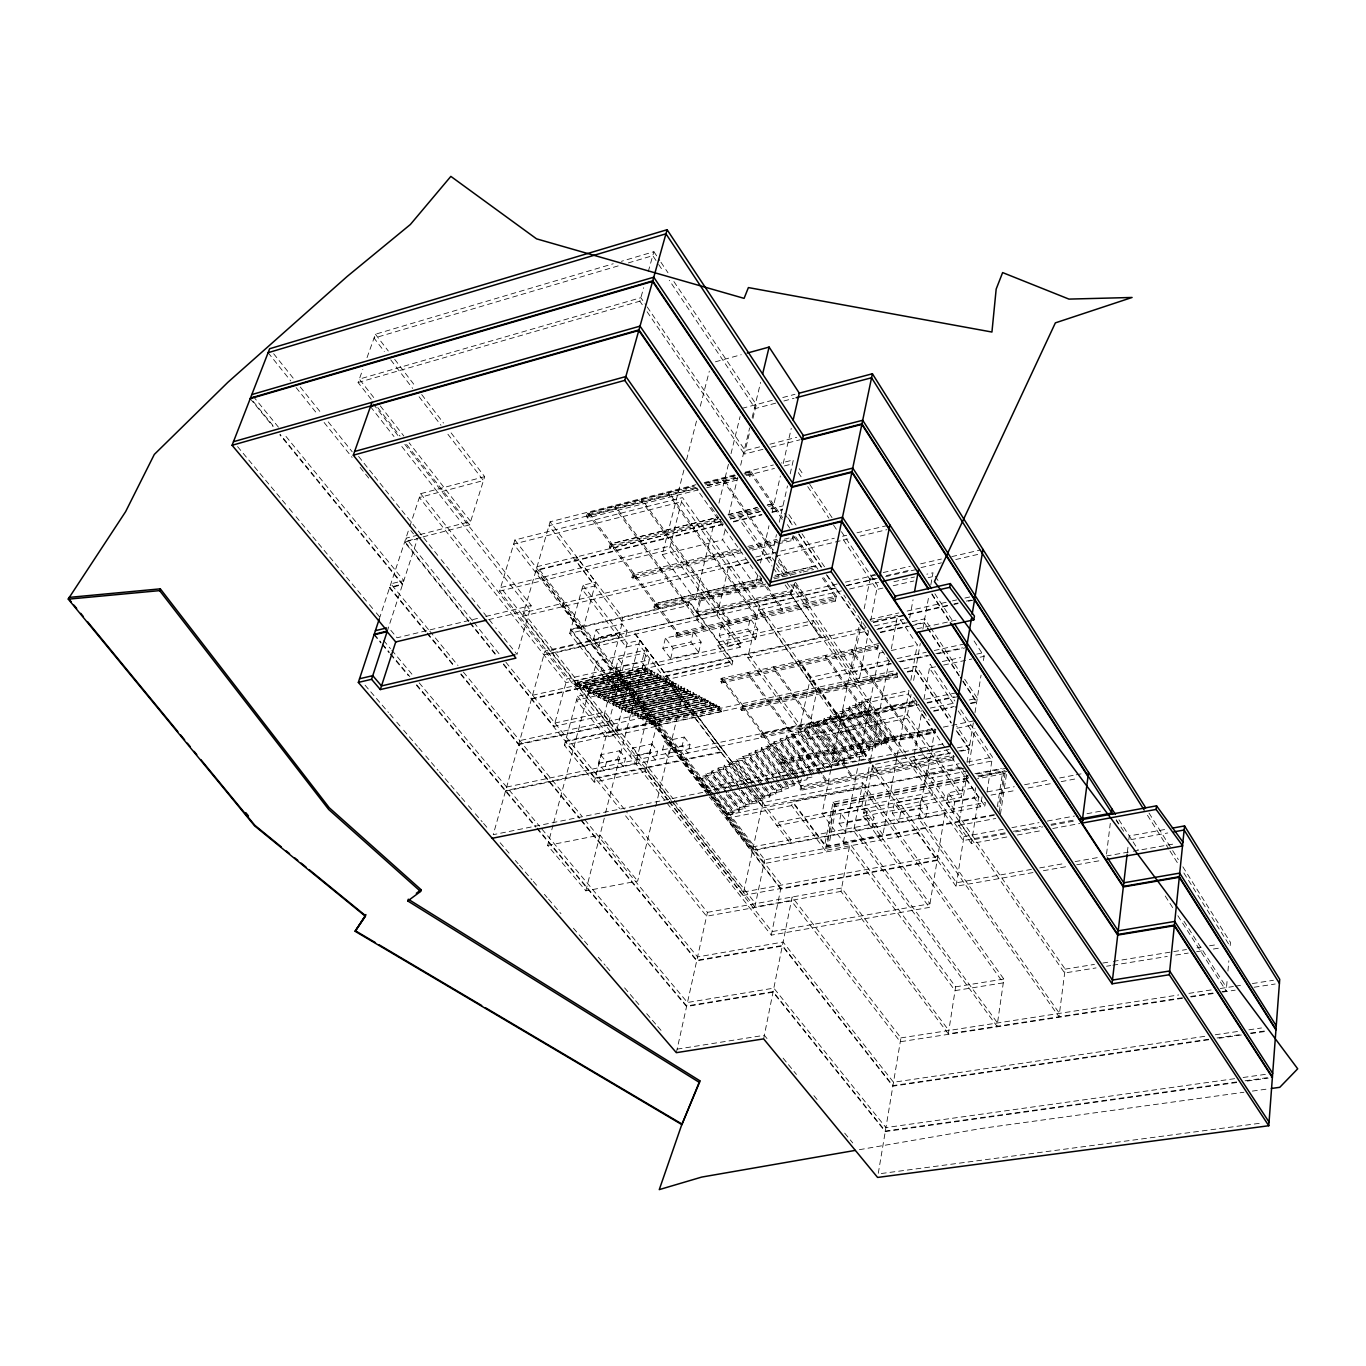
<?xml version="1.0" encoding="UTF-8"?>
<svg xmlns="http://www.w3.org/2000/svg" width="1366" height="1366" viewBox="0 0 1366 1366"><rect width="100%" height="100%" fill="white"/><g stroke="black" fill="none" stroke-linecap="round" stroke-linejoin="round"><path stroke-width="0.75" stroke-dasharray="5 3.75" d="M1222.024 991.631L1226.207 990.982L1227.231 979.302M1227.949 971.072L1228.854 960.759M1127.377 852.23L1128.077 846.117M1128.794 839.988L1129.272 835.941L1166.12 829.264M1106.545 853.989L1110.285 823.339M926.882 770.065L1065.156 969.143L1059.026 1016.748L918.533 818.541L926.882 770.065L959.171 763.679M862.697 782.769L1003.839 979.046L997.026 1026.31L853.63 830.904L862.697 782.769L762.791 802.559L752.546 789.036M997.368 806.623L1002.678 771.773L1003.908 773.617L998.939 806.418M999.195 812.258L1005.41 771.227L978.329 776.52M1000.458 814.102L1006.64 773.088L977.493 778.774M1182.307 997.743L948.328 1033.806L955.637 986.833L849.994 843.761L764.755 859.812L712.728 792.382M709.603 794.483L752.615 850.113L984.852 805.923L985.381 802.474L753.332 846.766L711.686 792.809M987.003 792.109L992.433 757.088L959.547 707.981M1006.844 836.982L971.363 843.539L979.234 793.458M982.034 796.754L980.464 806.777L974.129 797.522L975.717 787.482L948.294 792.792L946.638 802.798L953.041 812.002L954.68 801.996L948.294 792.792M1033.02 872.567L956.012 886.278L963.935 836.59L906.768 754.647M949.046 749.524L872.669 764.858L863.073 816.253L961.271 797.351L965.267 772.678M966.974 762.177L973.326 722.853M975 712.625L981.044 675.231M983.418 660.546L984.749 652.385M971.363 843.539L958.727 825.405L966.821 775.273M969.297 763.253L974.897 728.522M953.758 759.889L953.468 755.296L800.647 785.792L800.869 790.282L953.758 759.889L954.322 756.559L801.535 787.004L796.702 780.481M667.137 803.276L771.278 935.129L929.358 907.4L945.46 810.106M763.628 1038.877L792.143 897.001L900.928 1037.904L878.184 1173.923L1262.713 1122.886M921.111 798.051L927.548 807.204L925.858 817.175L919.386 808.023L921.111 798.051L894.184 803.259L892.391 813.214L898.913 822.298L900.672 812.36L894.184 803.259M968.067 770.902L926.438 779.081L930.895 753.161M931.253 751.129L934.976 728.215L781.284 759.65L780.601 762.945L781.506 764.175L935.266 732.825L935.847 729.495L782.206 760.879M956.012 886.278L918.072 833.038L918.686 829.521M926.438 779.081L913.239 760.145L913.871 756.593L927.053 775.529M914.23 754.544L922.118 709.791M923.962 699.358L930.161 664.132L954.834 700.963M762.518 734.31L917.047 701.936L916.449 705.283L916.159 700.638L761.596 733.047L760.879 736.342L761.801 737.606L762.877 732.654M929.802 751.71L906.802 718.362L911.105 694.509M913.632 680.405L920.274 643.506M922.87 629.111L928.675 596.788M930.844 584.768L932.995 572.764L926.831 574.181M909.688 734.84L909.978 733.166M830.767 769.724L822.127 813.453L843.437 842.224L882.931 834.763L908.988 690.547L862.066 700.485L861.331 704.258L887.849 742.08L881.89 743.292L855.338 705.522L861.331 704.258M910.832 680.319L917.252 644.837L897.564 615.468L871.559 621.308M894.508 737.077L893.876 740.526L934.498 732.244M883.751 740.133L884.058 738.477M897.274 677.229L896.984 672.55L741.533 705.983L740.799 709.278L741.738 710.559L897.274 677.229L897.889 673.865M890.734 707.451L891.042 705.778M909.688 618.03L913.051 599.708M867.478 808.433L874.018 817.483L872.208 827.386L865.634 818.336L867.478 808.433L841.012 813.555L839.1 823.442L845.725 832.423L847.603 822.537L841.012 813.555M887.849 742.08L888.549 738.306L862.066 700.485M875.299 747.902L848.662 710.2L842.685 711.464L869.357 749.114L875.299 747.902L876.016 744.129L849.413 706.427L855.406 705.163L881.958 742.916L876.016 744.129M881.582 744.999L854.996 707.229L849.003 708.493L875.623 746.212L881.582 744.999L882.265 741.226L855.731 703.456L861.741 702.192L888.224 739.996L882.265 741.226M869.049 750.822L842.344 713.172L836.368 714.435L863.107 752.034L869.049 750.822L869.749 747.048L843.095 709.398L849.071 708.134L875.691 745.836L869.749 747.048M882.931 834.763L861.878 805.718L870.125 761.818M870.518 759.735L888.942 661.468M891.298 648.918L897.564 615.468M862.783 753.725L836.026 716.143L830.05 717.406L856.858 754.937L862.783 753.725L863.5 749.951L836.777 712.352L842.754 711.105L869.425 748.756L863.5 749.951M563.663 603.106L562.69 606.624L705.488 791.187L865.276 758.933L865.942 755.381L682.539 497.6L514.897 539.98L499.58 591.154L665.805 801.603M948.328 1033.806L840.995 891.4L849.994 843.761M858.036 745.392L858.36 743.736M878.714 643.625L721.128 678.424L720.36 681.719L721.333 683.017L877.757 648.645L877.467 643.949M864.644 712.915L864.968 711.242M856.533 756.644L829.708 719.114L823.749 720.36L850.625 757.84L856.533 756.644L857.267 752.871L830.477 715.323L836.436 714.059M871.423 679.551L871.747 677.895M868.076 699.204L867.427 702.67L908.356 694.013L945.409 748.226M877.757 648.645L878.389 645.298L722.085 679.722M843.437 842.224L858.48 763.253M858.873 761.169L879.465 653.119L859.555 624.006L831.177 767.641M850.301 759.547L823.408 722.068L817.449 723.314L844.393 760.742L850.301 759.547L851.018 755.774L824.176 718.277L830.118 717.03L856.943 754.561L851.018 755.774M968.374 775.666L833.072 802.149L824.654 845.212L827.267 844.717L828.599 846.493L836.402 806.264L835.104 804.489L827.267 844.717M918.072 833.038L825.303 850.472L834.37 803.925L833.072 802.149M897.291 673.66L858.753 681.941L868.588 631.365L843.812 595.047M870.637 620.898L877.518 585.536L841.422 531.664M844.068 762.45L844.803 758.659L817.875 721.231L817.107 725.022L844.068 762.45L838.161 763.628L811.165 726.268L817.107 725.022M854.996 707.229L855.731 703.456M861.707 621.274L851.735 671.867L890.734 663.415M864.183 608.707L870.74 575.428L874.906 574.471M838.57 761.562L837.836 765.336L810.806 727.976L811.592 724.185L838.57 761.562L844.461 760.367L817.534 722.938M848.662 710.2L849.413 706.427M838.792 718.328L839.117 716.672M845.195 685.186L845.52 683.529M832.543 750.6L832.867 748.944M831.604 768.238L804.523 730.93L805.308 727.139L832.355 764.448L831.945 766.531L804.881 729.222L810.806 727.976M842.344 713.172L843.095 709.398M829.708 719.114L830.477 715.323M836.026 716.143L836.777 712.352M823.408 722.068L824.176 718.277M807.204 777.715L806.794 779.781L800.954 780.959M823.681 577.63L836.334 596.088L676.46 632.851L675.624 636.18L676.631 637.529L835.275 601.16L834.319 599.776L835.019 596.379M906.802 718.362L806.947 739.04L817.568 687.388M835.275 601.16L836.334 596.088M819.173 690.786L819.515 689.113M801.381 778.876L800.596 782.667L794.773 783.828L792.28 780.464M813.146 723.707L813.487 722.051M807.272 755.757L807.596 754.117M771.278 935.129L781.506 885.066L711.669 794.67M800.869 790.282L801.876 785.365L798.256 780.464M790.794 594.073L820.761 637.905L790.794 594.073L632.919 631.399L664.337 672.875L866.317 627.711M784.852 781.676L788.592 786.696L794.414 785.535L795.2 781.762L801.022 780.584M825.303 850.472L791.682 805.564L792.553 801.364L960.469 768.255M771.244 785.74L776.264 792.434L782.069 791.29L782.855 787.499L780.362 784.152M825.388 771.124L798.256 733.884L799.042 730.093L826.14 767.351L832.014 766.155L804.967 728.846M778.671 784.545L782.428 789.565L788.233 788.421L789.019 784.63L786.526 781.267M781.506 764.175L782.547 759.24M763.816 786.953L770.117 795.302L775.905 794.158L776.708 790.368L772.934 785.348M902.516 752.905L812.463 624.023L813.197 620.54L718.379 642.054L717.56 645.486L731.937 665.071L666.215 679.687L790.094 842.993L790.794 839.612L749.968 785.723M840.995 891.4L754.852 906.956L764.755 859.812M819.19 774.01L791.973 736.82L792.775 733.03L798.683 731.8L825.815 769.058M804.301 776.417L779.457 742.694L780.259 738.904L786.15 737.674L810.926 771.449M756.405 788.148L763.97 798.171L769.741 797.01L770.561 793.219L765.523 786.543M793.39 696.318L793.748 694.662M811.745 775.222L785.723 739.757L786.509 735.967L792.417 734.737L818.371 770.253M787.721 729.017L788.08 727.378M798.103 779.303L773.207 745.631L774.01 741.84L779.901 740.611L804.728 774.334M937.213 859.897L742.933 895.43L762.791 802.559M757.823 801.022L763.594 799.878L764.414 796.088L758.113 787.738M773.6 577.391L815.263 567.573L815.639 565.883L776.042 575.206M789.428 778.825L766.958 748.568L767.777 744.777L773.651 743.548L798.529 777.22M741.55 790.572L751.693 803.874L757.447 802.73L758.267 798.939L750.685 788.95M767.829 701.817L768.187 700.16M727.993 794.653L739.433 809.577L745.187 808.45L746.007 804.642L737.128 793.014M765.711 584.102L699.546 599.64L700.434 600.835L697.377 613.402L792.741 591.239L795.114 580.362M781.984 780.02L760.725 751.488L761.545 747.697L767.402 746.485L791.102 778.415M734.14 791.785L745.563 806.725L751.317 805.581L752.137 801.791L743.275 790.146M720.565 795.866L733.32 812.428L739.057 811.284L739.894 807.494L729.717 794.227M774.539 781.232L754.493 754.425L755.313 750.617L761.169 749.405L783.674 779.627M699.546 599.64L695.67 615.639L791.136 593.476L793.065 584.563M760.93 785.313L742.045 760.264L742.882 756.457L748.722 755.261L770.065 783.708M752.256 550.105L793.407 540.185L792.417 538.733L793.168 535.335M713.154 797.078L727.207 815.263L732.944 814.136L733.781 810.345L722.324 795.439M793.407 540.185L794.158 536.787L779.781 540.253M788.472 572.286L788.097 573.976L778.637 560.384M768.375 784.118L748.261 757.345L749.097 753.554L754.954 752.342L777.493 782.496M753.503 786.526L735.83 763.184L736.684 759.376L742.506 758.181L762.638 784.904M780.806 888.515L726.524 818.371L727.668 813.18L713.633 794.995M676.341 1052.674L707.451 912.351L628.667 814.58M741.738 710.559L742.848 705.607M747.339 789.411L729.632 766.087L730.486 762.296L736.308 761.101L764.038 797.795L758.267 798.939M565.473 741.038L695.516 713.018L724.219 751.812L595.098 778.654L565.285 741.738L895.652 670.569M806.947 739.04L747.8 657.695L759.53 605.821L838.092 587.653M739.911 790.624L723.434 769.007L724.287 765.199L730.093 764.004M775.12 561.938L771.483 556.696L776.469 534.618M779.252 522.29L787.482 485.886M790.197 473.882L793.356 459.898L781.352 462.954M755.5 639.595L757.84 629.214L750.241 618.627L721.692 625.184L719.267 635.514L726.951 646.033L755.5 639.595L747.885 629.009L750.241 618.627M766.821 543.395L767.214 541.704M731.22 790.18L717.235 771.91L718.106 768.102L723.912 766.924L740.372 788.541M761.169 580.311L761.545 578.638L759.172 575.257M717.628 794.278L704.873 777.715L705.761 773.907L711.532 772.729L726.797 792.621M721.197 711.806L718.772 708.561L652.299 722.887L654.775 726.08L721.197 711.806L721.675 709.688L719.25 706.461L652.828 720.787L651.872 724.612L721.675 709.688M731.937 665.071L732.893 660.956L689.284 601.433L570.834 629.248L615.759 687.081L732.893 660.956M705.488 791.187L706.273 787.704L865.942 755.381M721.248 788.08L711.054 774.812L711.925 771.005L717.713 769.826L730.4 786.423M741.021 643.557L574.488 681.139L573.498 684.742L740.184 647.228L741.021 643.557L670.194 545.99L500.673 587.534L668.111 799.844M683.905 470.092L662.22 554.63L695.294 599.913L755.261 585.826L758.096 573.396M760.469 563.031L768.99 525.739M772.302 511.243L780.362 476.034M783.196 463.603L791.255 428.378M711.874 795.422L699.102 778.893L699.58 776.81L705.351 775.632L719.387 793.834M721.333 683.017L722.477 678.065L797.044 778.842M716.416 704.941L718.857 708.186L648.97 723.143L646.494 719.95L716.416 704.941L715.528 708.8L713.086 705.556M719.25 706.461L718.362 710.303L715.938 707.059L649.396 721.419L651.872 724.612M709.825 705.795L710.73 701.919L644.103 716.365L643.13 720.206L709.825 705.795L707.383 702.517L640.637 716.996L643.13 720.206M713.581 703.439L716.023 706.683L646.067 721.675L643.574 718.482L713.581 703.439L712.676 707.298L710.235 704.036M726.951 646.033L729.359 635.702L721.692 625.184M705.01 698.88L707.468 702.141L637.273 717.252L634.763 714.025L705.01 698.88L704.105 702.756L701.629 699.477M707.878 700.399L710.32 703.661L640.21 718.738L637.7 715.511L707.878 700.399L706.973 704.275L704.514 700.997M734.481 586.595L734.874 584.921M717.03 615.366L729.359 563.407M745.187 473.217L751.112 471.697L749.9 476.802L748.875 475.3L749.678 471.902L743.514 473.456M699.255 695.806L701.714 699.102L631.365 714.281L628.838 711.037L699.255 695.806L698.333 699.699L695.857 696.404M684.246 737.059L690.018 744.572L687.969 753.264L682.18 745.768L684.246 737.059L664.73 741.192L662.612 749.883L668.435 757.345L670.518 748.67L664.73 741.192M745.153 512.216L745.546 510.525M701.219 701.219L702.141 697.343L635.292 711.908L634.319 715.767L631.809 712.54L698.743 697.941L701.219 701.219L519.746 740.611M692.528 696.626L693.45 692.733L622.879 708.032L625.423 711.276L692.528 696.626L690.035 693.313M696.353 694.269L695.431 698.163L692.955 694.867L625.867 709.535L628.394 712.779L698.829 697.565L696.353 694.269L629.385 708.92L628.394 712.779M755.261 585.826L722.699 539.86L725.192 529.496M728.693 514.982L737.674 477.673M740.662 465.225L749.644 427.917M752.154 417.552L760.623 382.309M686.688 693.535L687.627 689.625L616.886 705.01L619.447 708.271L686.688 693.535L684.178 690.206M762.945 449.312L744.385 454.093L750.036 430.58M752.922 418.559L756.286 404.575L673.899 281.567M698.658 652.419L701.134 642.122L693.433 631.673L665.43 638.093L662.851 648.372L670.655 658.754L698.658 652.419L690.923 641.986L693.433 631.673M690.547 691.179L689.608 695.072L687.115 691.759L619.891 706.512L622.435 709.774L693.04 694.491L690.547 691.179L623.425 705.915L622.435 709.774M712.898 556.423L713.291 554.733M680.814 690.411L681.754 686.5L610.858 701.953L613.419 705.232L680.814 690.411L678.287 687.081M553.076 824.962L547.612 845.434L585.843 890.837L637.666 881.053L682.283 696.284L632.509 707.178L596.805 661.178L647.023 649.721L605.667 812.411M684.69 688.071L683.751 691.981L681.241 688.652L613.88 703.49L616.442 706.751L687.2 691.384L684.69 688.071L617.449 702.875L616.442 706.751M708.032 592.827L708.425 591.154M695.294 599.913L715.921 515.46M718.943 503.098L728.505 463.962M731.015 453.666L740.082 416.579M675.863 683.359L674.906 687.286L672.362 683.939L604.797 698.897L607.375 702.192L678.39 686.705L675.863 683.359L608.399 698.299L610.961 701.578M717.901 518.96L718.311 517.27L711.276 507.315M677.86 688.857L678.817 684.929L611.422 699.836L610.414 703.712L677.86 688.857L675.333 685.51L607.836 700.434L610.414 703.712M668.947 684.127L669.921 680.2L602.321 695.226L601.279 699.119L668.947 684.127L666.403 680.78L598.701 695.823L601.279 699.119M689.284 601.433L688.259 605.565L621.803 621.137L575.667 560.316L576.64 556.884L622.708 617.705L621.803 621.137M671.935 685.715L672.892 681.788L601.757 697.36L604.335 700.656L671.935 685.715L669.391 682.351M651.787 743.941L657.592 751.402L655.475 760.059L649.653 752.598L651.787 743.941L632.475 748.039L630.307 756.679L649.653 752.598M664.337 672.875L633.107 630.682M709.62 795.234L656.346 726.353L605.855 737.196L576.486 700.16L662.971 680.968L663.944 677.024M670.655 658.754L673.182 648.474L665.43 638.093M654.775 726.08L655.714 722.255M666.215 679.687L667.069 676.272L748.705 784.05M676.631 637.529L677.86 632.526L588.951 512.95L694.116 486.194M666.932 678.612L665.959 682.556L663.398 679.192L595.627 694.269L598.223 697.582L669.477 681.976L666.932 678.612L599.264 693.672L598.223 697.582M645.213 771.534L657.319 722.392L606.863 733.269L594.21 782.103L645.213 771.534L667.667 799.998M648.304 712.659L635.651 763.406L505.659 790.59M656.944 677.775L657.917 673.831L586.373 689.591L588.985 692.921L656.944 677.775L654.365 674.377M636.163 764.089L638.315 755.449L632.475 748.039M686.295 562.843L686.705 561.17M648.97 723.143L649.926 719.319M659.949 679.363L660.939 675.419L593.117 690.564L592.076 694.474L659.949 679.363L657.388 675.982L589.463 691.162L592.076 694.474M681.805 599.008L682.232 597.335M651.872 670.604L650.882 674.565L648.287 671.15L580.157 686.449L582.787 689.796L654.451 674.001L651.872 670.604L583.845 685.869L582.787 689.796M640.21 718.738L641.166 714.896L643.659 718.106M690.889 525.654L691.316 523.963M653.904 676.17L654.895 672.209L586.953 687.44L585.894 691.367L653.904 676.17L651.326 672.772L583.265 688.02L585.894 691.367M644.769 671.321L645.776 667.359L577.613 682.71L576.554 686.654L644.769 671.321L642.174 667.906L642.72 665.737L645.333 669.152M618.371 658.975L623.528 665.686L621.188 674.702L616.015 668.008L618.371 658.975L644.137 653.119L649.26 659.863L646.972 668.896L577.135 684.486M619.686 750.737L625.543 758.147L623.357 766.77L617.483 759.376L619.686 750.737L600.596 754.783L598.359 763.406L604.267 770.765L606.47 762.143L600.596 754.783M532.518 695.277L648.833 668.981L647.825 672.943L645.23 669.545L577.033 684.878M637.273 717.252L638.229 713.411L640.739 716.621M740.184 647.228L669.255 549.661L682.539 497.6M762.74 583.145L654.98 608.468L656.261 603.465L761.545 578.638M577.613 682.71L580.26 686.074L648.372 670.774L641.832 662.168L644.137 653.119M585.843 890.837L605.24 814.477M631.365 714.281L632.338 710.422L634.849 713.65M594.21 782.103L564.346 745.187L615.725 734.157L639.834 640.227L627.182 643.147L614.7 691.145L627.489 688.293L708.305 792.809M686.552 459.796L696.609 420.626M700.314 406.197L709.313 371.142M659.932 569.212L660.359 567.539M625.423 711.276L626.413 707.417L628.941 710.661L695.943 696.028L693.45 692.733M654.98 608.468L653.955 607.085L654.809 603.755L760.452 578.842M664.149 532.279L664.576 530.606M619.447 708.271L620.437 704.395L622.981 707.656L690.12 692.938L687.627 689.625M621.018 675.385L608.229 724.663L518.773 744.06M604.335 700.656L605.36 696.762L607.938 700.058L675.419 685.134L672.892 681.788M603.994 715.477L616.476 667.667L567.01 678.868L553.981 726.405L603.994 715.477L669.579 798.734M627.165 630.75L624.808 639.8L598.871 645.794L593.612 638.964L596.037 629.931L621.957 623.869L627.165 630.75L601.296 636.761L598.871 645.794M741.977 552.581L632.919 578.86L631.895 577.459L632.765 574.13L740.133 548.244M632.919 578.86L634.251 573.857M621.957 623.869L619.566 632.936L593.612 638.964M637.632 538.853L638.076 537.18M553.623 822.913L596.805 661.178M588.985 692.921L590.044 689.01L592.656 692.34L660.495 677.212L657.917 673.831M579.679 688.225L580.738 684.298L583.367 687.644M564.346 745.187L577.562 696.233L732.722 661.639L689.113 602.116L570.646 629.931L615.571 687.747M720.138 521.59L610.448 548.688L609.39 547.271L610.312 543.924L717.85 517.253M610.448 548.688L611.814 543.685L718.311 517.27M614.7 691.145L569.707 633.329L582.65 630.307L595.815 582.121L550.122 521.795L695.977 484.674M569.707 633.329L583.009 585.211L595.815 582.121M698.521 489.831L587.551 517.953L586.475 516.502L587.414 513.172L694.218 486.006M587.551 517.953L588.951 512.95M642.276 304.703L639.869 301.186L643.693 287.68M648.235 271.68L653.887 251.703L621.359 261.333M615.725 734.157L522.683 616.203L550.122 521.795M404.848 444.309L531.152 605.531L517.014 654.399L495.721 627.779M423.033 536.872L469.562 524.885L484.674 476.666L449.977 431.417M387.124 631.673L417.467 538.819L404.626 542.131L468.692 621.496M379.253 619.003L409.117 528.505M409.766 526.559L420.626 493.672L484.674 476.666M371.211 399.265L358.097 382.514L362.827 369.332M367.027 357.619L375.428 334.226L613.232 263.758M618.166 265.909L374.045 338.102L384.341 351.506M628.343 262.904L652.76 255.681L657.473 262.699M358.097 382.514L639.869 301.186M715.408 361.802L741.26 354.699M742.097 408.349L772.746 400.204M782.769 397.54L794.995 394.296M775.717 403.158L755.33 408.554L669.272 280.269M783.879 400.989L794.073 398.291M418.064 535.045L405.924 538.187L472.568 620.864M420.079 534.533L470.638 521.488L409.083 442.755M759.65 446.87L745.221 450.592L646.869 306.479M769.963 444.206L796.754 437.291M421.001 537.401L404.814 541.568L468.862 620.932M771.192 447.194L800.083 439.75M704.19 482.591L734.959 474.753M745.221 472.141L773.361 464.986M704.497 483.393L735.301 475.556M705.846 483.223L735.318 475.727M588.49 514.606L697.326 486.962M705.419 484.913L736.872 476.922M744.777 474.907L750.719 473.404M697.036 488.089L548.995 525.671L594.756 585.98L581.95 589.07L626.174 647.006L638.844 644.103L761.972 806.384L861.963 786.645L1003.276 982.854L955.039 990.623L849.259 847.603L763.953 863.602L710.559 794.517M707.315 485.493L736.069 478.185M746.331 475.573L774.454 468.436M784.443 465.908L792.451 463.877M586.475 516.502L697.48 488.345M707.759 485.733L738.596 477.895M706.751 487.747L737.572 479.927M728.198 514.692L757.157 507.52M767.504 504.942L771.636 503.917L770.851 507.315L771.875 508.801L773.036 503.712L767.146 505.164M728.027 514.862L757.327 507.606M611.353 545.358L718.892 518.721M729.222 516.16L758.898 508.801M768.512 506.427L772.644 505.403M609.39 547.271L721.18 519.609M729.461 517.56L758.437 510.389M720.036 521.436L537.077 566.668L710.525 791.307M730.281 518.909L760.725 511.379M770.834 508.886L782.957 505.881M730.486 519.029L759.462 511.874M723.28 523.912L536.087 570.083L582.65 630.307M733.542 521.385L761.938 514.367M772.046 511.874L782.172 509.381M723.143 524.493L535.916 570.646L627.353 688.857M733.405 521.966L761.801 514.948M771.927 512.455L782.035 509.962M499.58 591.154L669.255 549.661M662.22 554.63L722.699 539.86M747.868 546.383L776.964 539.331M633.807 575.513L740.714 549.695M748.927 547.715L777.715 540.765M631.895 577.459L740.97 551.147M749.2 549.149L780.071 541.704M782.12 541.209L792.417 538.733M477.519 618.439L397.079 637.785L388.49 627.506M485.767 616.442L531.152 605.531M488.635 619.652L529.94 609.748L400.528 444.872M745.819 559.445L523.69 612.702L616.612 730.673M755.927 557.038L778.757 551.557M780.806 551.061L834.319 538.238M842.549 536.275L846.664 535.284M856.96 532.808L887.832 525.415M522.683 616.203L748.978 562.092M757.157 560.128L771.483 556.696M748.978 562.655L728.368 567.573L681.48 501.783L513.667 544.095L708.151 795.388M757.208 560.675L773.685 556.747M775.751 556.252L847.859 539.007M860.221 536.053L887.012 529.649M774.949 575.428L814.29 566.156M655.834 605.121L761.443 580.26M653.955 607.085L763.816 581.25M774.18 578.808L801.142 572.474M803.208 571.978L813.573 569.537M700.434 600.835L764.499 585.826M696.506 612.207L791.887 590.01M883.221 572.542L910.234 566.258M920.633 563.851L941.413 559.035M951.812 556.611L980.908 549.866M837.153 584.033L550.361 650.558L549.354 654.16L838.451 587.278M845.383 582.121L878.287 574.488M543.924 654.86L618.918 637.495M869.971 579.389L874.052 578.45M886.312 575.615L910.815 569.929M921.025 567.573L941.464 562.843M955.756 559.531L982.308 553.384M846.681 585.365L879.619 577.75M846.357 585.741L875.299 579.047M885.629 576.657L916.637 569.485M841.371 590.897L758.591 609.987L816.714 691.538L896.933 674.309M849.635 588.985L878.611 582.309M893.962 581.745L914.503 577.015M882.914 588.08L876.75 589.497L841.78 537.384M893.193 585.724L913.769 580.994M928.163 577.698L932.278 576.742M675.624 636.18L834.319 599.776M662.851 648.372L690.923 641.986M719.267 635.514L747.885 629.009M673.182 648.474L701.134 642.122M729.359 635.702L757.84 629.214M623.528 665.686L649.26 659.863M616.015 668.008L641.832 662.168M717.56 645.486L812.463 624.023M642.174 667.906L573.891 683.29L576.554 686.654M869.971 619.413L898.862 612.924M907.126 611.063L950.463 601.313M952.529 600.852L956.661 599.93M964.908 598.069L973.173 596.208M531.579 698.641L607.307 681.651L619.925 633.636L545 651.019L493.228 834.677L944.469 743.65M873.42 621.974L906.478 614.563M908.544 614.102L951.914 604.37M953.98 603.909L958.112 602.987M966.377 601.125L972.575 599.742M531.425 699.204L651.428 672.396L648.833 668.981M873.301 622.555L906.358 615.144M908.424 614.683L951.812 604.95M953.878 604.489L958.027 603.567M968.357 601.245L974.556 599.862M664.525 672.157L820.915 637.171M874.582 625.867L903.489 619.413M747.8 657.695L867.666 630.972M877.997 628.667L904.855 622.674M876.904 629.504L910.166 622.093M912.232 621.632L924.714 618.849L929.392 625.918M880.404 632.065L907.434 626.055M915.766 624.211L924.082 622.35L926.421 625.884M880.285 632.646L909.415 626.174M911.498 625.713L923.979 622.93L926.319 626.465M666.488 680.388L598.786 695.431L596.191 692.118L595.166 696.028L592.554 692.716L660.393 677.587L662.971 680.968M916.893 628.838L957.993 619.737M672.465 683.563L604.899 698.521L602.321 695.226M720.36 681.719L876.835 647.313M554.903 723.041L604.882 712.096L673.011 798.7M879.465 653.119L883.443 652.248M891.4 650.506L917.252 644.837M888.873 660.376L810.482 677.416L799.725 729.102L918.806 704.207M897.138 658.583L926.268 652.248M934.276 650.506L965.233 643.779M898.948 661.639L927.685 655.407M935.898 653.631L962.569 647.843M518.619 744.624L647.296 716.74M809.611 681.566L892.22 663.671M900.484 661.878L929.409 655.612M937.657 653.819L966.582 647.552M904.036 668.759L916.21 666.13L950.668 717.218M942.301 661.52L960.486 657.609M976.656 654.126L982.717 652.811M654.843 725.739L816.834 690.94M907.434 671.474L915.562 669.733L951.248 722.563M742.489 707.246L895.857 674.309M907.212 672.106L915.442 670.33L951.163 723.16M935.539 666.779L929.478 668.076L954.185 704.907M943.633 665.037L971.96 658.958M980.054 657.217L984.101 656.346L972.592 638.656M740.799 709.278L896.369 675.897M598.359 763.406L617.483 759.376M662.612 749.883L682.18 745.768M606.47 762.143L625.543 758.147M638.315 755.449L657.592 751.402M670.518 748.67L690.018 744.572M506.649 787.055L915.34 701.373M925.721 699.204L957.037 692.63M760.879 736.342L915.562 703.985M927.173 702.466L954.322 696.78M505.488 791.187L918.737 704.822M927.087 703.08L958.403 696.54M804.523 730.93L798.615 732.159L825.73 769.417M792.331 735.113L798.256 733.884M791.973 736.82L786.082 738.05L813.333 775.188M930.297 708.083L954.817 702.978M969.126 700.007L977.305 698.299L964.447 678.885M595.286 777.971L724.373 751.112M785.723 739.757L779.815 740.987L805.889 776.383M779.457 742.694L773.566 743.924L798.461 777.596M933.781 710.713L954.236 706.461M970.611 703.063L976.741 701.8L960.366 677.075M933.678 711.293L952.102 707.468M970.509 703.644L976.656 702.38L960.264 677.656M773.207 745.631L767.333 746.861L791.034 778.791M766.958 748.568L761.101 749.78L783.589 779.986M760.725 751.488L754.869 752.7L773.651 777.835M754.493 754.425L748.636 755.62L769.98 784.067M748.261 757.345L742.421 758.54L762.57 785.279M742.045 760.264L736.223 761.46L755.142 786.492M730.025 764.379L735.83 763.184M729.632 766.087L723.826 767.282L740.287 788.899M723.434 769.007L717.628 770.185L732.859 790.129M717.235 771.91L711.447 773.088L726.712 792.997M888.549 738.306L933.063 729.205M943.308 727.105L976.212 720.377M711.054 774.812L705.266 775.99L719.301 794.209M699.102 778.893L704.873 777.715M780.601 762.945L934.395 731.561L935.266 732.825M957.037 728.215L973.497 724.851M857.267 752.871L863.175 751.659M844.803 758.659L850.694 757.464L823.818 719.984M832.355 764.448L838.246 763.27L811.233 725.892M807.135 778.074L812.975 776.895M957.276 747.885L969.689 745.392L956.61 726.012M789.019 784.63L794.841 783.469L792.348 780.106M913.239 760.145L950.48 752.7M958.761 751.044L969.109 748.978L956.012 729.598M950.412 753.281L871.901 768.99L937.11 860.495L780.686 889.095L709.449 797.061M960.742 751.215L969.006 749.575L955.91 730.195M782.855 787.499L788.677 786.338L784.921 781.301M776.708 790.368L782.496 789.207L778.74 784.186M770.561 793.219L776.349 792.075L771.329 785.382M764.414 796.088L770.185 794.944L763.901 786.577M799.981 789.07L952.905 758.642M752.137 801.791L757.908 800.647M746.007 804.642L751.761 803.515L741.636 790.197M967.487 762.023L992.433 757.088M547.612 845.434L599.913 835.07L637.666 881.053M739.894 807.494L745.631 806.367L735.489 793.083M733.781 810.345L739.518 809.201L728.078 794.278M727.668 813.18L733.405 812.053L720.65 795.49M960.605 767.18L926.199 773.976L1064.66 972.968L1096.078 967.913M968.938 765.541L991.836 761.016L955.346 706.649M727.293 814.904L966.565 767.743M726.524 818.371L791.682 805.564M974.948 773.668L1001.415 768.495M976.707 774.044L1005.854 768.341M834.37 803.925L967.538 777.903M977.954 775.871L1005 770.595M967.913 778.552L832.509 805.001L833.823 806.777L969.16 780.396M978.38 776.913L1006.913 771.346M822.127 813.453L861.878 805.718M987.481 791.87L1014.289 786.714M1024.602 784.733L1049.361 779.969M1059.657 777.988L1074.103 775.205M1076.169 774.812L1082.35 773.617M839.1 823.442L865.634 818.336M892.391 813.214L919.386 808.023M946.638 802.798L974.129 797.522M847.603 822.537L874.018 817.483M900.672 812.36L927.548 807.204M954.68 801.996L980.088 797.129M990.982 795.114L1015.758 790.368M1028.137 787.977L1050.847 783.623M1061.177 781.642L1077.689 778.483M994.328 814.563L826.123 846.288L792.553 801.364M994.277 815.263L825.986 846.988L792.417 802.064M958.727 825.405L995.797 818.439M963.935 836.59L1003.566 829.213M1011.916 827.659L1039.031 822.622M1047.363 821.068L1074.479 816.031M1086.995 813.709L1101.594 810.994M1005.052 832.85L963.303 840.585L944.794 814.102L752.495 850.677L710.918 796.907M1013.401 831.296L1040.551 826.276M1050.983 824.33L1076.032 819.685M1005.274 833.823L971.909 839.988L959.291 821.854M1015.706 831.894L1042.821 826.874M1051.154 825.32L1076.186 820.693M1017.277 835.053L1042.326 830.426M1052.759 828.513L1079.891 823.493M937.793 856.38L743.667 891.998L672.448 801.569M707.451 912.351L841.627 888.037L948.841 1030.493M1130.843 839.629L1167.742 832.97M1031.432 869.391L956.559 882.76L872.669 764.858M1039.748 867.905L1064.712 863.449M1075.11 861.605L1100.057 857.148M1106.289 856.021L1131.202 851.581M1133.285 851.206L1174.794 843.795M1043.419 870.705L1068.4 866.266M1076.715 864.78L1101.696 860.341M859.385 1149.694L982.359 1128.316L1243.914 1092.254M955.637 986.833L1003.839 979.046M1065.156 969.143L1094.456 964.396M1102.823 963.047L1111.19 961.698M1113.29 961.357L1186.525 949.524M1196.992 947.833L1201.175 947.15M1209.542 945.801L1217.909 944.452M1106.545 966.223L1110.746 965.557M1112.829 965.216L1167.298 956.439M1175.665 955.09L1188.232 953.075M1196.616 951.726L1205 950.377M1213.367 949.028L1221.75 947.68M677.126 1049.139L764.345 1035.291L768.358 1040.192M900.928 1037.904L1178.704 994.943M1188.915 993.372L1212.376 989.735M1220.231 988.523L1233.413 986.491M1235.53 986.15L1243.948 984.852M1252.366 983.554L1273.402 980.293M1190.674 996.463L1213.657 992.911M1182.529 998.273L900.279 1041.746L791.358 900.911L706.598 916.21L625.03 815.16M1190.947 996.975L1214.118 993.406M1222.553 992.109L1235.188 990.162M1254.142 987.242L1275.195 983.998M1204.744 1036.333L893.518 1082.248L783.077 942.045L697.565 956.917L583.06 817.619M1215.262 1034.779L1238.381 1031.381M1248.9 1029.827L1261.518 1027.966M1208.637 1039.219L892.954 1085.611L782.394 945.46L696.814 960.298L580.823 819.412M1217.055 1037.972L1240.208 1034.574M1250.727 1033.037L1265.462 1030.869M1208.586 1039.799L892.852 1086.175L782.291 946.04L696.694 960.861L580.67 819.976M1219.104 1038.262L1242.257 1034.847M1250.675 1033.618L1265.411 1031.45M1234.642 1078.679L885.936 1127.582L773.822 988.13L687.457 1002.49L540.902 827.864M1243.094 1077.501L1270.568 1073.642M1236.657 1081.957L885.356 1131.014L773.122 991.631L686.688 1005.957L537.197 828.12M1245.075 1080.779L1272.412 1076.971M1236.606 1082.555L885.27 1131.594L773.002 992.211L686.569 1006.537L537.043 828.701M1247.124 1081.087L1268.16 1078.15M1252.349 1091.092L1269.219 1088.77M365.046 685.186L388.49 712.523M389.856 714.128L395.372 720.548M396.755 722.153L402.27 728.59M403.636 730.195L417.433 746.263M418.799 747.885L424.314 754.305M425.697 755.91L438.093 770.39M439.476 771.995L460.154 796.105M461.537 797.71L467.035 804.13M468.418 805.735L473.934 812.172M475.317 813.777L482.198 821.82M483.581 823.425L489.096 829.862M500.144 842.737L509.825 854.023M515.358 860.478L518.124 863.705M519.507 865.31L531.937 879.824M533.321 881.446L538.853 887.883M544.385 894.337L547.151 897.564M548.534 899.17L560.982 913.683M573.43 928.197L583.094 939.484M584.477 941.106L590.01 947.543M598.308 957.225L605.223 965.284M606.606 966.906L612.139 973.343M624.586 987.857L634.251 999.144M635.634 1000.766L641.166 1007.203M646.699 1013.657L656.38 1024.944M657.763 1026.566L663.295 1033.003M374.233 634.251L381.08 642.396M382.446 644.018L389.293 652.163M390.659 653.785L409.817 676.597M416.664 684.725L535.831 826.481M374.028 634.831L380.875 642.976M382.258 644.615L389.105 652.76M390.471 654.382L408.263 675.555M416.476 685.322L535.677 827.079M383.607 640.449L390.437 648.594M391.82 650.233L413.693 676.29M419.157 682.812L539.519 826.225M237.564 446.597L287.867 506.888M289.233 508.528L294.663 515.05M296.029 516.672L368.103 603.055M369.452 604.694L374.899 611.2M376.248 612.839L381.695 619.361M426.021 631.399L389.72 587.312L402.68 584.067L280.081 434.286M427.353 633.021L454.246 665.686M460.974 673.848L579.474 817.773M425.833 631.98L389.532 587.892L402.492 584.648L279.876 434.866M427.182 633.602L454.075 666.249M460.786 674.428L579.321 818.336M783.094 1058.121L787.106 1063.021M788.455 1064.66L796.48 1074.444M813.897 1095.634L817.91 1100.535M844.7 1133.148L852.743 1142.932M428.463 629.555L390.864 583.845L403.824 580.584L284.094 434.098M429.795 631.194L457.986 665.481M463.364 672.021L581.711 815.98M253.154 401.365L273.354 426.055M250.234 398.667L273.132 426.636M253.154 396.225L278.715 427.507M470.194 622.589L496.882 655.646M503.559 663.91L553.981 726.405M470.024 623.152L496.712 656.209M503.388 664.474L619.686 808.535M473.9 622.52L500.537 655.595M505.881 662.203L627.335 812.924M273.644 353.726L293.605 378.655M300.264 386.971L321.573 413.556M328.233 421.872L352.189 451.77M268.112 352.701L290.77 380.96M296.115 387.603L317.441 414.188M324.118 422.504L352.121 457.405M360.112 467.377L370.784 480.661M410.79 530.52L413.454 533.833M358.609 456.449L373.26 474.753M374.591 476.41L427.831 542.951M429.163 544.607L439.818 557.926M441.15 559.582L463.774 587.858M465.106 589.531L470.433 596.174M471.765 597.847L482.403 611.148M483.735 612.805L494.39 626.123M420.626 493.672L567.01 678.868M577.562 696.233L606.863 733.269M646.067 768.068L671.116 799.895M670.894 800.391L754.852 906.956M669.306 801.381L771.995 931.595L929.956 903.797L863.756 812.616L961.869 793.68L934.071 753.298M668.981 801.671L742.933 895.43M370.459 406.573L393.989 436.557M593.117 690.564L595.73 693.894L663.5 678.8L660.939 675.419M586.953 687.44L589.566 690.769L657.473 675.607L654.895 672.209M674.309 800.374L755.552 903.643M583.845 685.869L586.475 689.215M373.721 397.523L359.309 379.099L640.859 297.686L645.657 304.72M380.277 405.89L403.841 436.044M377.767 407.631L400.05 436.113M406.624 444.479L469.562 524.885M373.277 404.012L398.274 435.925M599.264 693.672L601.843 696.984M617.449 702.875L619.993 706.137M614.427 701.356L616.988 704.634L684.264 689.83L681.754 686.5M611.422 699.836L613.983 703.114L681.327 688.276L678.817 684.929M635.292 711.908L637.802 715.135L704.6 700.621L702.141 697.343M629.385 708.92L631.895 712.164M623.425 705.915L625.97 709.159M647.023 717.85L649.499 721.043M644.103 716.365L646.579 719.575L713.172 705.18L710.73 701.919M616.476 667.667L711.43 790.709M699.58 776.81L712.352 793.339M514.897 539.98L710.371 792.997M709.244 792.826L615.485 671.509L565.951 682.693L419.345 497.514L483.462 480.542L446.136 431.946M652.828 720.787L655.287 723.98M596.037 629.931L601.296 636.761M705.761 773.907L721.043 793.783M718.909 795.917L732.944 814.136M711.925 771.005L728.454 792.57M375.428 334.226L388.286 350.994M394.706 359.36L415.281 386.185M421.701 394.552L443.54 423.05M726.336 794.705L739.057 811.284M390.778 359.89L412.652 388.388M419.089 396.755L440.979 425.253M718.106 768.102L732.056 786.372M732.483 791.836L745.187 808.45M724.287 765.199L742.011 788.489M741.175 792.28L751.317 805.581M583.009 585.211L627.182 643.147M730.486 762.296L749.422 787.277M748.602 791.068L757.447 802.73M736.684 759.376L756.849 786.082M754.766 788.199L763.594 799.878M639.834 640.227L751.266 787.345M762.194 786.987L769.741 797.01M769.621 785.792L775.905 794.158M742.882 756.457L764.26 784.869M775.803 782.906L782.069 791.29M749.097 753.554L771.688 783.674M783.23 781.693L788.233 788.421M755.313 750.617L779.098 782.462M790.675 780.498L794.414 785.535M587.414 513.172L677.451 634.183L835.975 597.779L822.178 577.647M761.545 747.697L785.279 779.593M721.128 678.424L795.49 778.842M767.777 744.777L792.707 778.398M774.01 741.84L800.135 777.203M780.259 738.904L807.562 776.008M854.279 827.506L997.504 1022.963M786.509 735.967L813.743 773.122M792.775 733.03L819.942 770.236M821.99 773.822L747.953 672.448L747.578 674.104L820.471 773.822M823.203 775.461L826.789 780.396L826.464 782.035L821.666 775.461M863.073 816.253L929.358 907.4M748.636 654.024L807.699 735.386L907.468 714.674L932.858 751.539M847.159 768.768L773.651 666.779L773.293 668.435L845.656 768.768M848.354 770.424L851.923 775.376L851.616 777.015L846.852 770.424M871.047 763.662L799.212 662.732L799.571 661.076L872.55 763.679M872.225 765.319L876.955 771.978L877.262 770.322L873.728 765.336M728.505 566.975L865.276 758.933M919.13 815.126L1059.453 1013.384M719.523 518.995L724.373 525.876M767.385 586.919L782.564 608.451L782.189 610.141L695.635 487.389M896.659 758.523L825.371 656.978L825.713 655.304L898.128 758.54M897.838 760.196L902.533 766.872L902.824 765.216L899.306 760.196M776.332 563.663L784.852 575.906M790.863 584.528L858.753 681.941M771.585 560.897L740.509 516.382L739.689 519.865L771.995 566.087M776.349 567.744L782.325 576.298M787.106 583.162L792.741 591.239M813.197 620.54L905.556 752.922M773.19 567.795L779.166 576.367M785.143 584.921L791.136 593.476M903.729 754.63L944.879 813.538M777.835 556.986L723.451 478.732L723.041 480.439L773.907 553.589M779.013 558.694L790.777 575.615M795.422 582.292L809.321 602.304L808.962 603.977L795.046 583.982M778.347 561.802L788.08 575.803M794.073 584.426L859.436 678.356M922.494 753.332L851.769 651.155L852.094 649.482L923.945 753.349M923.655 755.005L928.317 761.733L928.607 760.077L925.106 755.022M931.014 753.469L961.271 797.351M751.112 471.697L782.598 517.646M787.379 524.629L789.753 528.113M795.712 536.804L817.927 569.229M749.678 471.902L782.206 519.353M794.158 536.787L815.263 567.573M881.838 650.336L891.008 663.791M922.921 710.542L927.616 717.44M788.899 514.606L796.088 525.125M801.996 533.764L824.722 567.078M913.734 697.497L929.29 720.275M961.51 767.504L968.682 777.988M647.074 311.738L744.385 454.093M788.131 518.09L792.929 525.125M798.837 533.782L821.598 567.078M827.42 575.598L867.922 634.849M946.604 749.968L984.852 805.923M784.425 513.462L792.792 525.705M798.769 534.447L821.478 567.658M826.259 574.642L867.803 635.429M921.401 713.837L934.395 732.825M966.155 779.303L978.602 797.488M653.887 251.703L659.761 260.496M660.939 262.238L668.008 272.79M799.212 468.64L803.908 475.641M809.765 484.401L832.048 517.663M658.651 264.458L663.364 271.493M798.325 472.619L801.842 477.878M807.716 486.62L828.855 518.124M833.55 525.125L837.085 530.384M927.582 627.643L959.188 675.316M927.48 628.24L959.086 675.897M930.553 627.677L959.769 671.816M934.89 593.766L953.4 622.093M931.919 593.851L950.463 622.179M931.817 594.466L949.199 621.018M935.3 576.298L939.893 583.384M1118.925 819.805L1138.271 849.976M1183.963 921.23L1226.497 987.55M1116.21 819.702L1124.269 832.253M1165.215 896.011L1173.257 908.561M1177.868 915.715L1226.207 990.982M1116.142 820.283L1118.43 823.869M1149.028 813.077L1171.533 848.815M1172.66 850.608L1178.329 859.607M1182.854 866.812L1230.476 942.42L1230.117 946.331L1183.588 872.55M1147.474 815.28L1168.835 849.157M1169.979 850.95L1177.919 863.551M932.944 792.178L932.363 795.61L776.981 825.696L777.698 822.315L932.944 792.178M756.03 614.546L755.654 616.22L668.469 494.287L668.913 492.614L756.03 614.546M729.751 620.591L729.359 622.264L641.559 501.134L642.02 499.444L729.751 620.591M703.695 626.584L703.285 628.258L614.905 507.896L615.366 506.223L703.695 626.584M867.683 701.287L861.673 702.551L888.156 740.372L894.132 739.143L867.683 701.287"/><path stroke-width="1.5" d="M379.253 619.003L358.336 682.419L676.341 1052.674L763.628 1038.877L877.604 1177.441L1268.775 1125.738L1279.72 979.32L1184.561 825.918L1172.267 828.155M1268.775 1125.738L1169.296 974.743L1184.561 825.918M1105.862 859.59L1182.717 845.913L1156.131 809.423L1156.541 805.82L1082.453 819.532M1169.296 974.743L1112.026 983.81L1127.138 854.262M1112.026 809.048L1111.531 813.111L1080.216 818.917M1088.531 772.422L1081.974 823.117L1156.131 809.423M971.431 618.491L950.104 746.195L492.204 838.297M972.131 614.359L982.974 549.388M973.804 619.84L974.436 616.083L950.343 583.589L895.106 596.174L894.406 599.913L949.694 587.346L973.804 619.84L916.21 632.56M949.694 587.346L950.343 583.589M914.554 591.563L918.703 569.007M879.619 577.75L889.898 524.92M1112.026 983.81L831.16 571.671L872.396 373.755L799.059 393.22M699.46 1082.487L699.836 1080.762L408.28 899.238L407.768 900.962L699.46 1082.487L681.856 1124.611L355.177 931.322L365.917 914.554M681.856 1124.611L699.836 1080.762M831.16 571.671L769.587 586.082L803.379 435.583L667.103 229.71L269.648 348.74L232.083 445.282L387.329 631.075L374.233 634.251M793.151 420.096L799.298 393.152L769.109 347.066L747.236 353.077M762.621 374.011L769.109 347.066M769.587 586.082L624.774 380.38L667.103 229.71M407.768 900.962L420.591 891.469L421.121 889.727L329.223 807.716L160.334 588.848L69.034 597.403L68.3 599.162L254.605 825.867L365.388 916.279L355.177 931.322M371.962 402.338L353.299 455.202L515.938 658.122L380.329 689.574L395.73 641.952L387.124 631.673L374.028 634.831M380.329 689.574L371.569 679.312L387.124 631.673M420.591 891.469L328.66 809.457L159.634 590.624L160.334 588.848M416.306 893.296L421.121 889.727M268.112 352.701L665.942 233.808L802.457 439.698L861.844 424.399L1088.019 776.503M251.805 394.586L653.751 277.213L792.707 483.137L852.743 468.077L931.424 588.473M250.456 398.069L652.743 280.833L791.887 486.74L851.991 471.731L928.453 588.541M250.234 398.667L652.572 281.447L791.751 487.355L851.855 472.329L889.061 529.171M233.484 441.696L640.022 326.132L781.728 532.006L842.498 517.236L895.601 596.891M232.083 445.282L638.964 329.872L780.891 535.728L841.712 520.992L1117.781 934.481L1174.384 925.106L1272.412 1076.971M370.459 406.573L638.793 330.487L780.754 536.343L841.593 521.607L1117.712 935.095L1174.316 925.721L1272.378 1077.569M354.614 451.463L625.867 376.538L770.441 582.258L831.962 567.812L1112.453 980.071L1169.672 970.987L1269.048 1122.049M353.299 455.202L624.774 380.38M796.122 397.745L871.559 377.767L1144.145 809.987M802.935 435.703L862.697 420.267L1115.476 814.426M802.149 439.22L861.963 423.819L1112.744 814.324M375.411 630.682L386.629 627.95M395.73 641.952L486.569 620.147M359.548 678.765L372.764 675.658L381.507 685.92L514.965 654.877M358.336 682.419L371.569 679.312M882.743 581.353L917.918 573.242L928.351 589.173M1173.889 831.86L1184.134 829.999L1279.413 983.349M855.201 1150.411L701.697 1177.082L659.266 1189.615L681.976 1124.047L485.323 1007.664M1271.336 1088.48L1279.771 1087.319L1297.7 1068.81L934.429 581.609L1055.372 322.871L1132.09 297.464L1068.963 299.103L1002.627 272.585L996.173 289.08L991.938 332.04L748.397 287.577L744.094 298.369L536.548 238.845L450.848 176.385L410.363 224.502L347.237 276.393L227.951 382.224L154.307 454.434L125.621 511.652L68.539 598.581L71.237 601.86M68.3 599.162L159.634 590.624M375.479 942.66L355.348 930.741L365.559 915.698L309.365 869.818M379.15 944.828L481.669 1005.513M281.259 846.886L254.81 825.286L200.819 759.581M286.211 850.933L289.524 853.63M294.475 857.677L297.788 860.375M301.083 863.073L306.052 867.12M245.76 812.633L248.458 815.929M73.952 605.138L76.65 608.433M80.696 613.351L83.394 616.647M87.441 621.581L177.87 731.647M180.568 734.942L184.615 739.86M187.313 743.155L190.028 746.434M194.074 751.368L196.772 754.647M1156.541 805.82L1183.093 842.31M919.079 632.116L1118.208 930.844L1174.76 921.435L1272.685 1073.352M954.561 623.869L1083.221 820.727M1107.467 857.814L1123.808 882.812L1179.712 873.096L1276.237 1025.798M951.624 623.938L1123.381 886.38L1179.353 876.682L1275.981 1029.315M950.36 622.794L1123.313 886.961L1179.285 877.279L1275.929 1029.913M872.396 373.755L1145.698 807.801"/></g></svg>
